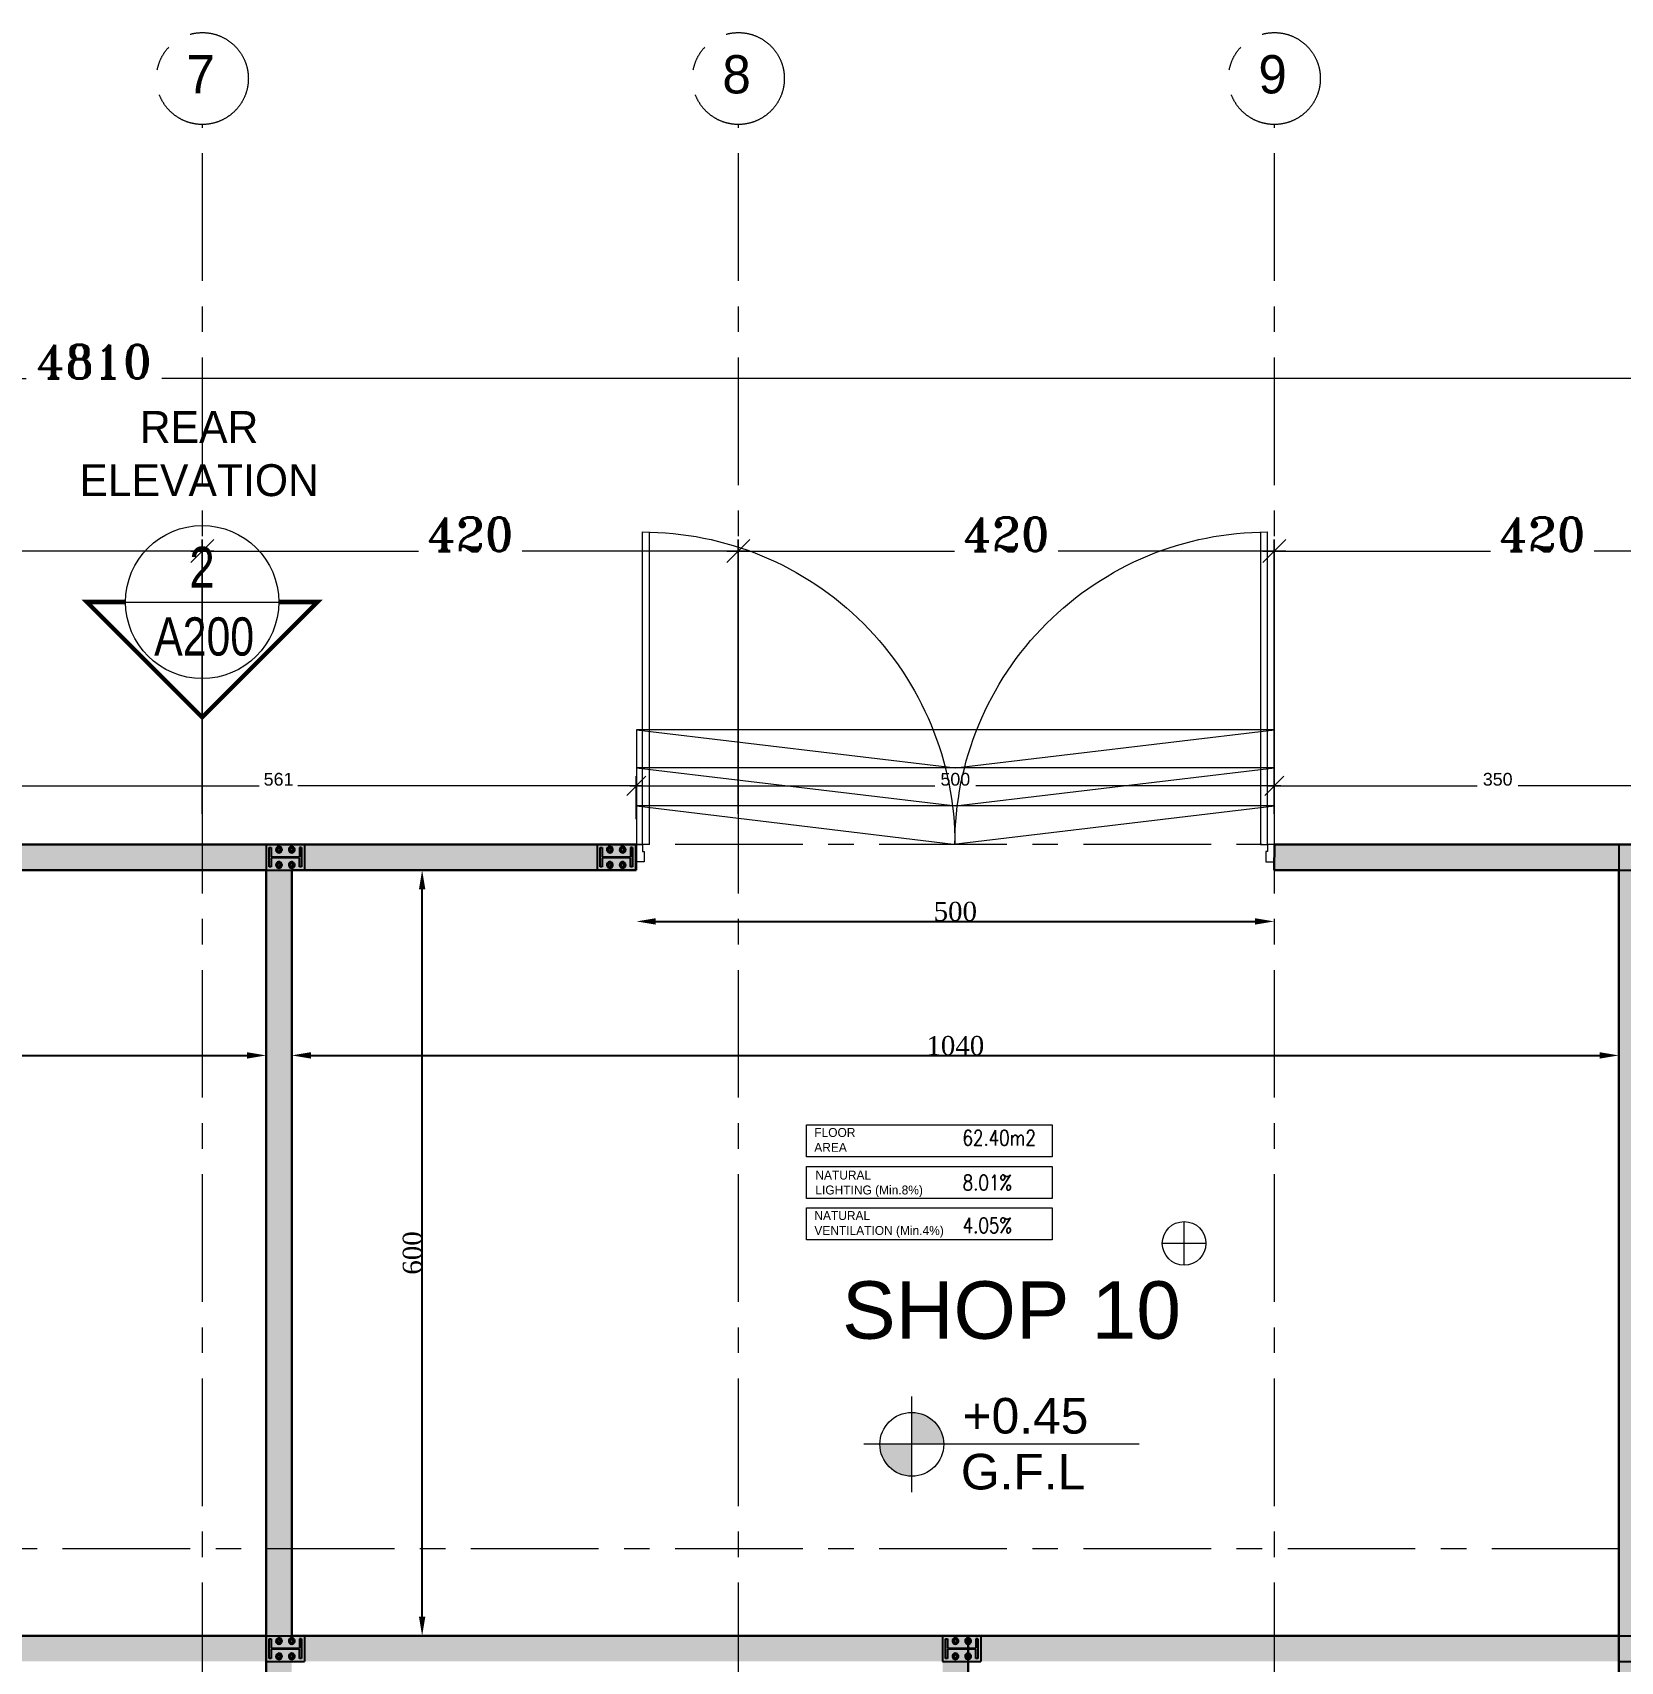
# Model space of a CAD drawing. Header units: millimetres. Extents: x -9083 to 924194, y -232449 to 321637.
# Drawn here: x 23691 to 36133, y 167427 to 180189 of the extents above; entities that cross this region are included whole.
import ezdxf
from ezdxf.enums import TextEntityAlignment as Align

# ---------------------------------------------------------------- set-up
doc = ezdxf.new("R2010")
doc.units = ezdxf.units.MM
doc.header["$LTSCALE"] = 400
doc.header["$MEASUREMENT"] = 0
doc.header["$PDMODE"] = 3
doc.linetypes.add('CENTER', pattern=[2, 1.25, -0.25, 0.25, -0.25])
doc.linetypes.add('CENTERX2', pattern=[4, 2.5, -0.5, 0.5, -0.5])
doc.layers.get('0').update_dxf_attribs({"lineweight": 0, "true_color": 0xff1414})
doc.layers.get('Defpoints').update_dxf_attribs({"color": 8, "lineweight": 5})
for name, color, linetype, lineweight in [('0.dim', 3, 'Continuous', 25), ('A-ANNO-DIMS', 134, 'Continuous', 9), ('A-DETL', 8, 'Continuous', 9), ('A-DOOR', 2, 'Continuous', 9), ('AR-dim-in', 134, 'Continuous', 0), ('AR-Level', 120, 'Continuous', 13), ('AXIS DIMENSION', 8, 'Continuous', 5), ('DETAILS DIMENSION', 15, 'Continuous', 5), ('GENERAL TEXT', 4, 'Continuous', 5), ('HATCH', 15, 'Continuous', 0), ('REFER SECTIONS', 8, 'Continuous', 5), ('ROOM INFORMATION', 7, 'Continuous', 5), ('ROOMS DIMENSION', 3, 'Continuous', 5), ('TAG ELEVATIONS DETAIL', 8, 'Continuous', 9), ('TEXT ROOM INFORMATION', 1, 'Continuous', 5), ('WALL PROPOSED', 255, 'Continuous', 30)]:
    doc.layers.add(name, color=color, linetype=linetype, lineweight=lineweight)
doc.layers.add('ALARM', color=7, linetype='Continuous', lineweight=5, true_color=0xff0f0f)
doc.layers.add('AXIES', color=7, linetype='CENTER', lineweight=0, true_color=0x949596)
doc.layers.add('STEEL', color=63, linetype='Continuous')
doc.styles.add('arial', font='arial.ttf', dxfattribs={"width": 0.8, "height": 2.2})
doc.styles.add('Arial_1', font='arial.ttf', dxfattribs={"height": 300})
doc.styles.add('asif', font='arial.ttf')
doc.styles.add('ROMAN', font='times.ttf')
doc.styles.add('ROMANS-TITLE', font='ROMANS.shx', dxfattribs={"width": 0.8})
doc.styles.add('ROMANT', font='romant.shx')
doc.styles.get("Standard").update_dxf_attribs({"font": 'GOTHIC.TTF', "height": 220})
doc.dimstyles.new('AXIS DIMENSION', dxfattribs={"dimscale": 1.2, "dimtxt": 220, "dimasz": 150, "dimexe": 75, "dimexo": 200, "dimgap": 50, "dimtad": 0, "dimdec": 0, "dimlfac": 0.1, "dimzin": 0, "dimdsep": 46, "dimtxsty": 'ROMANT', "dimblk": 'OBLIQUE', "dimcen": 200, "dimdle": 75, "dimclrd": 17, "dimclre": 94, "dimclrt": 3, "dimadec": 0, "dimazin": 0, "dimtfac": 0.5, "dimtdec": 0, "dimtix": 1, "dimtofl": 0, "dimtmove": 2, "dimatfit": 2, "dimfxl": 100, "dimtvp": 0.5, "dimtolj": 1, "dimtzin": 0, "dimlwd": -1, "dimlwe": -1, "dimarcsym": 0})
doc.dimstyles.new('DETAILS DIMENSION', dxfattribs={"dimtxt": 100, "dimasz": 150, "dimexe": 75, "dimexo": 200, "dimgap": 50, "dimtad": 0, "dimdec": 0, "dimlfac": 0.1, "dimzin": 0, "dimdsep": 46, "dimtxsty": 'asif', "dimblk": 'OBLIQUE', "dimcen": 200, "dimdle": 50, "dimclrd": 181, "dimclre": 146, "dimclrt": 1, "dimadec": 0, "dimazin": 0, "dimtfac": 0.5, "dimtdec": 0, "dimtix": 1, "dimtofl": 0, "dimtmove": 2, "dimatfit": 2, "dimfxl": 100, "dimtvp": 0.5, "dimtolj": 1, "dimtzin": 0, "dimlwd": -1, "dimlwe": -1, "dimarcsym": 0})
doc.dimstyles.new('ROOMS DIM', dxfattribs={"dimtxt": 150, "dimasz": 150, "dimexe": 0.06, "dimexo": 0.06, "dimgap": 0.03, "dimtad": 1, "dimtoh": 1, "dimdec": 0, "dimlfac": 0.1, "dimzin": 13, "dimdsep": 46, "dimtxsty": 'ROMAN', "dimcen": 0.09, "dimdle": 0.06, "dimse1": 1, "dimse2": 1, "dimclrd": 256, "dimclre": 256, "dimclrt": 3, "dimadec": 0, "dimazin": 0, "dimtfac": 1, "dimtdec": 0, "dimtix": 1, "dimtmove": 2, "dimatfit": 3, "dimfxl": 0.06, "dimtolj": 1, "dimtzin": 0, "dimarcsym": 0})

# ---------------------------------------------------------------- blocks, each defined once
blk = doc.blocks.new('_Oblique')
at = {"color": 0, "linetype": 'ByBlock', "lineweight": -2}
blk.add_line((-0.5, -0.5), (0.5, 0.5), dxfattribs=at)
blk = doc.blocks.new('*D162')
at = {"layer": 'AXIS DIMENSION', "color": 17, "ltscale": 20, "transparency": 16777216}
for p, q in [((6098193, 813249), (6099976, 813249)), ((6102571, 813249), (6100787, 813249))]:
    blk.add_line(p, q, dxfattribs=at)
at = {"layer": 'AXIS DIMENSION', "color": 94, "ltscale": 20, "transparency": 16777216}
for p, q in [((6098283, 811189), (6098283, 813339)), ((6102481, 811189), (6102481, 813339))]:
    blk.add_line(p, q, dxfattribs=at)
at = {"layer": 'Defpoints', "color": 0, "ltscale": 20, "transparency": 16777216}
for p in [(6102481, 813249), (6098283, 810949), (6102481, 810949)]:
    blk.add_point(p, dxfattribs=at)
at = {"layer": 'AXIS DIMENSION', "color": 17, "ltscale": 20, "transparency": 16777216, "xscale": 179.9999999999999, "yscale": 179.9999999999999, "zscale": 179.9999999999999, "rotation": 180}
blk.add_blockref('_Oblique', (6098283, 813249), dxfattribs=at)
at = {"layer": 'AXIS DIMENSION', "color": 17, "ltscale": 20, "transparency": 16777216, "xscale": 179.9999999999999, "yscale": 179.9999999999999, "zscale": 179.9999999999999}
blk.add_blockref('_Oblique', (6102481, 813249), dxfattribs=at)
at = {"layer": 'AXIS DIMENSION', "color": 3, "ltscale": 20, "transparency": 16777216, "insert": (6100382, 813381), "char_height": 264, "attachment_point": 5, "style": 'ROMANT'}
blk.add_mtext('\\A1;420', dxfattribs=at)
blk = doc.blocks.new('*D163')
at = {"layer": 'AXIS DIMENSION', "color": 17, "ltscale": 20, "transparency": 16777216}
for p, q in [((6102393, 813249), (6104176, 813249)), ((6106771, 813249), (6104987, 813249))]:
    blk.add_line(p, q, dxfattribs=at)
at = {"layer": 'AXIS DIMENSION', "color": 94, "ltscale": 20, "transparency": 16777216}
for p, q in [((6102483, 811189), (6102483, 813339)), ((6106681, 811189), (6106681, 813339))]:
    blk.add_line(p, q, dxfattribs=at)
at = {"layer": 'Defpoints', "color": 0, "ltscale": 20, "transparency": 16777216}
for p in [(6106681, 813249), (6102483, 810949), (6106681, 810949)]:
    blk.add_point(p, dxfattribs=at)
at = {"layer": 'AXIS DIMENSION', "color": 17, "ltscale": 20, "transparency": 16777216, "xscale": 179.9999999999999, "yscale": 179.9999999999999, "zscale": 179.9999999999999, "rotation": 180}
blk.add_blockref('_Oblique', (6102483, 813249), dxfattribs=at)
at = {"layer": 'AXIS DIMENSION', "color": 17, "ltscale": 20, "transparency": 16777216, "xscale": 179.9999999999999, "yscale": 179.9999999999999, "zscale": 179.9999999999999}
blk.add_blockref('_Oblique', (6106681, 813249), dxfattribs=at)
at = {"layer": 'AXIS DIMENSION', "color": 3, "ltscale": 20, "transparency": 16777216, "insert": (6104582, 813381), "char_height": 264, "attachment_point": 5, "style": 'ROMANT'}
blk.add_mtext('\\A1;420', dxfattribs=at)
blk = doc.blocks.new('*D164')
at = {"layer": 'AXIS DIMENSION', "color": 17, "ltscale": 20, "transparency": 16777216}
for p, q in [((6106593, 813249), (6108376, 813249)), ((6110971, 813249), (6109187, 813249))]:
    blk.add_line(p, q, dxfattribs=at)
at = {"layer": 'AXIS DIMENSION', "color": 94, "ltscale": 20, "transparency": 16777216}
for p, q in [((6106683, 811189), (6106683, 813339)), ((6110881, 811189), (6110881, 813339))]:
    blk.add_line(p, q, dxfattribs=at)
at = {"layer": 'Defpoints', "color": 0, "ltscale": 20, "transparency": 16777216}
for p in [(6110881, 813249), (6106683, 810949), (6110881, 810949)]:
    blk.add_point(p, dxfattribs=at)
at = {"layer": 'AXIS DIMENSION', "color": 17, "ltscale": 20, "transparency": 16777216, "xscale": 179.9999999999999, "yscale": 179.9999999999999, "zscale": 179.9999999999999, "rotation": 180}
blk.add_blockref('_Oblique', (6106683, 813249), dxfattribs=at)
at = {"layer": 'AXIS DIMENSION', "color": 17, "ltscale": 20, "transparency": 16777216, "xscale": 179.9999999999999, "yscale": 179.9999999999999, "zscale": 179.9999999999999}
blk.add_blockref('_Oblique', (6110881, 813249), dxfattribs=at)
at = {"layer": 'AXIS DIMENSION', "color": 3, "ltscale": 20, "transparency": 16777216, "insert": (6108782, 813381), "char_height": 264, "attachment_point": 5, "style": 'ROMANT'}
blk.add_mtext('\\A1;420', dxfattribs=at)
blk = doc.blocks.new('*D165')
at = {"layer": 'AXIS DIMENSION', "color": 17, "ltscale": 20, "transparency": 16777216}
for p, q in [((6110793, 813249), (6112576, 813249)), ((6115171, 813249), (6113387, 813249))]:
    blk.add_line(p, q, dxfattribs=at)
at = {"layer": 'AXIS DIMENSION', "color": 94, "ltscale": 20, "transparency": 16777216}
for p, q in [((6110883, 811189), (6110883, 813339)), ((6115081, 811189), (6115081, 813339))]:
    blk.add_line(p, q, dxfattribs=at)
at = {"layer": 'Defpoints', "color": 0, "ltscale": 20, "transparency": 16777216}
for p in [(6115081, 813249), (6110883, 810949), (6115081, 810949)]:
    blk.add_point(p, dxfattribs=at)
at = {"layer": 'AXIS DIMENSION', "color": 17, "ltscale": 20, "transparency": 16777216, "xscale": 179.9999999999999, "yscale": 179.9999999999999, "zscale": 179.9999999999999, "rotation": 180}
blk.add_blockref('_Oblique', (6110883, 813249), dxfattribs=at)
at = {"layer": 'AXIS DIMENSION', "color": 17, "ltscale": 20, "transparency": 16777216, "xscale": 179.9999999999999, "yscale": 179.9999999999999, "zscale": 179.9999999999999}
blk.add_blockref('_Oblique', (6115081, 813249), dxfattribs=at)
at = {"layer": 'AXIS DIMENSION', "color": 3, "ltscale": 20, "transparency": 16777216, "insert": (6112982, 813381), "char_height": 264, "attachment_point": 5, "style": 'ROMANT'}
blk.add_mtext('\\A1;420', dxfattribs=at)
blk = doc.blocks.new('*D157')
at = {"layer": 'AXIS DIMENSION', "color": 94, "ltscale": 20, "transparency": 16777216}
for p, q in [((6077583, 814797), (6077583, 814691)), ((6125683, 814797), (6125683, 814691))]:
    blk.add_line(p, q, dxfattribs=at)
at = {"layer": 'AXIS DIMENSION', "color": 17, "ltscale": 20, "transparency": 16777216}
for p, q in [((6077493, 814601), (6101101, 814601)), ((6125773, 814601), (6102164, 814601))]:
    blk.add_line(p, q, dxfattribs=at)
at = {"layer": 'Defpoints', "color": 0, "ltscale": 20, "transparency": 16777216}
for p in [(6077583, 814557), (6125683, 814601), (6125683, 814557)]:
    blk.add_point(p, dxfattribs=at)
at = {"layer": 'AXIS DIMENSION', "color": 17, "ltscale": 20, "transparency": 16777216, "xscale": 179.9999999999999, "yscale": 179.9999999999999, "zscale": 179.9999999999999, "rotation": 180}
blk.add_blockref('_Oblique', (6077583, 814601), dxfattribs=at)
at = {"layer": 'AXIS DIMENSION', "color": 17, "ltscale": 20, "transparency": 16777216, "xscale": 179.9999999999999, "yscale": 179.9999999999999, "zscale": 179.9999999999999}
blk.add_blockref('_Oblique', (6125683, 814601), dxfattribs=at)
at = {"layer": 'AXIS DIMENSION', "color": 3, "ltscale": 20, "transparency": 16777216, "insert": (6101633, 814733), "char_height": 264, "attachment_point": 5, "style": 'ROMANT'}
blk.add_mtext('\\A1;4810', dxfattribs=at)
blk = doc.blocks.new('*D436')
at = {"layer": 'Defpoints', "color": 0, "transparency": 16777216}
for p in [(36121, 172175), (36121, 172175), (25721, 171919)]:
    blk.add_point(p, dxfattribs=at)
at = {"layer": 'ROOMS DIMENSION', "lineweight": -2, "transparency": 16777216}
blk.add_line((25871, 172175), (35971, 172175), dxfattribs=at)
at = {"layer": 'ROOMS DIMENSION', "transparency": 16777216}
for points in [[(25871, 172200), (25871, 172150), (25721, 172175)], [(35971, 172200), (35971, 172150), (36121, 172175)]]:
    blk.add_solid(points, dxfattribs=at)
at = {"layer": 'ROOMS DIMENSION', "color": 3, "transparency": 16777216, "insert": (30921, 172251), "char_height": 150, "attachment_point": 5, "style": 'ROMAN'}
blk.add_mtext('\\A1;1040', dxfattribs=at)
blk = doc.blocks.new('*D437')
at = {"layer": 'Defpoints', "color": 0, "transparency": 16777216}
for p in [(15121, 172937), (25521, 172519), (25521, 172175)]:
    blk.add_point(p, dxfattribs=at)
at = {"layer": 'ROOMS DIMENSION', "lineweight": -2, "transparency": 16777216}
blk.add_line((15271, 172175), (25371, 172175), dxfattribs=at)
at = {"layer": 'ROOMS DIMENSION', "transparency": 16777216}
for points in [[(15271, 172200), (15271, 172150), (15121, 172175)], [(25371, 172200), (25371, 172150), (25521, 172175)]]:
    blk.add_solid(points, dxfattribs=at)
at = {"layer": 'ROOMS DIMENSION', "color": 3, "transparency": 16777216, "insert": (20321, 172251), "char_height": 150, "attachment_point": 5, "style": 'ROMAN'}
blk.add_mtext('\\A1;1040', dxfattribs=at)
blk = doc.blocks.new('A$Ccfd28120')
for p, q in [((0, -171), (0, 171)), ((171, 0), (-171, 0))]:
    blk.add_line(p, q)
blk.add_circle((0, 0), 171)
blk = doc.blocks.new('*D414')
at = {"layer": 'Defpoints', "color": 0, "transparency": 16777216}
for p in [(26743, 173627), (26945, 173627), (25371, 167627)]:
    blk.add_point(p, dxfattribs=at)
at = {"layer": 'ROOMS DIMENSION', "lineweight": -2, "transparency": 16777216}
blk.add_line((26743, 167777), (26743, 173477), dxfattribs=at)
at = {"layer": 'ROOMS DIMENSION', "transparency": 16777216}
for points in [[(26718, 173477), (26768, 173477), (26743, 173627)], [(26718, 167777), (26768, 167777), (26743, 167627)]]:
    blk.add_solid(points, dxfattribs=at)
at = {"layer": 'ROOMS DIMENSION', "color": 3, "transparency": 16777216, "insert": (26667, 170627), "char_height": 150, "attachment_point": 5, "rotation": 90, "style": 'ROMAN'}
blk.add_mtext('\\A1;600', dxfattribs=at)
blk = doc.blocks.new('A-ELEV-REF-ARROW-1')
at = {"layer": 'TAG ELEVATIONS DETAIL', "const_width": 34.3}
blk.add_lwpolyline([(600, 0), (904, 0), (0, -904), (-904, 0), (-600, 0)], dxfattribs=at)
at = {"layer": 'TAG ELEVATIONS DETAIL'}
blk.add_circle((0, 0), 600, dxfattribs=at)
blk = doc.blocks.new('A-ELEV-REF-1')
at = {"layer": 'TAG ELEVATIONS DETAIL', "linetype": 'Continuous'}
blk.add_line((-600, 0), (600, 0), dxfattribs=at)
at = {"layer": 'TAG ELEVATIONS DETAIL', "linetype": 'Continuous', "style": 'arial', "width": 0.8}
for tag, p in [('ELEV-NO', (-1, 276)), ('DRAWING-REF', (15, -270))]:
    blk.add_attdef(tag, text='', height=320, dxfattribs=at).set_placement(p, align=Align.MIDDLE)
blk = doc.blocks.new('*D487')
at = {"layer": 'Defpoints', "color": 0, "transparency": 16777216}
for p in [(36921, 174287), (33421, 173827), (36921, 173827)]:
    blk.add_point(p, dxfattribs=at)
at = {"layer": 'DETAILS DIMENSION', "color": 146, "transparency": 16777216}
for p, q in [((33421, 174027), (33421, 174362)), ((36921, 174027), (36921, 174362))]:
    blk.add_line(p, q, dxfattribs=at)
at = {"layer": 'DETAILS DIMENSION', "color": 181, "transparency": 16777216}
for p, q in [((33371, 174287), (35011, 174287)), ((36971, 174287), (35331, 174287))]:
    blk.add_line(p, q, dxfattribs=at)
at = {"layer": 'DETAILS DIMENSION', "color": 181, "transparency": 16777216, "xscale": 150, "yscale": 150, "zscale": 150, "rotation": 180}
blk.add_blockref('_Oblique', (33421, 174287), dxfattribs=at)
at = {"layer": 'DETAILS DIMENSION', "color": 181, "transparency": 16777216, "xscale": 150, "yscale": 150, "zscale": 150}
blk.add_blockref('_Oblique', (36921, 174287), dxfattribs=at)
at = {"layer": 'DETAILS DIMENSION', "color": 1, "transparency": 16777216, "insert": (35171, 174338), "char_height": 100, "attachment_point": 5, "style": 'asif'}
blk.add_mtext('\\A1;350', dxfattribs=at)
blk = doc.blocks.new('*U392')
at = {"color": 1}
for p, q in [((0, 3.7), (0, 3.66)), ((0.1, 3.65), (0.1, 3.7)), ((0, 3.66), (-1.81, 3.66)), ((-1.8088, 3.62), (0, 3.62)), ((0, 3.62), (0, 3.66)), ((0, 3.66), (0.04, 3.66)), ((0.04, 3.66), (0.04, 3.65)), ((0.04, 3.65), (0.1, 3.65)), ((0, 0.04), (-1.81, 0.04)), ((-1.8088, 0.08), (0, 0.08)), ((0, 0.08), (0, 0.04)), ((0, 0.04), (0.04, 0.04)), ((0, 0), (0, 0.04)), ((0.04, 0.05), (0.1, 0.05)), ((0.04, 0.04), (0.04, 0.05)), ((0.1, 0.05), (0.1, 0))]:
    blk.add_line(p, q, dxfattribs=at)
blk.add_lwpolyline([(-1.81, 0.04, -0.414214), (0, 1.85, -0.414214), (-1.81, 3.66)], format="xyb", dxfattribs=at)
blk = doc.blocks.new('*D462')
at = {"layer": 'Defpoints', "color": 0, "transparency": 16777216}
for p in [(28421, 174287), (22815, 173827), (28421, 173827)]:
    blk.add_point(p, dxfattribs=at)
at = {"layer": 'DETAILS DIMENSION', "color": 146, "transparency": 16777216}
for p, q in [((22815, 174027), (22815, 174362)), ((28421, 174027), (28421, 174362))]:
    blk.add_line(p, q, dxfattribs=at)
at = {"layer": 'DETAILS DIMENSION', "color": 181, "transparency": 16777216}
for p, q in [((22765, 174287), (25467, 174287)), ((28471, 174287), (25769, 174287))]:
    blk.add_line(p, q, dxfattribs=at)
at = {"layer": 'DETAILS DIMENSION', "color": 181, "transparency": 16777216, "xscale": 150, "yscale": 150, "zscale": 150, "rotation": 180}
blk.add_blockref('_Oblique', (22815, 174287), dxfattribs=at)
at = {"layer": 'DETAILS DIMENSION', "color": 181, "transparency": 16777216, "xscale": 150, "yscale": 150, "zscale": 150}
blk.add_blockref('_Oblique', (28421, 174287), dxfattribs=at)
at = {"layer": 'DETAILS DIMENSION', "color": 1, "transparency": 16777216, "insert": (25618, 174338), "char_height": 100, "attachment_point": 5, "style": 'asif'}
blk.add_mtext('\\A1;561', dxfattribs=at)
blk = doc.blocks.new('*D463')
at = {"layer": 'Defpoints', "color": 0, "transparency": 16777216}
for p in [(33421, 174287), (28421, 173827), (33421, 173827)]:
    blk.add_point(p, dxfattribs=at)
at = {"layer": 'DETAILS DIMENSION', "color": 146, "transparency": 16777216}
for p, q in [((28421, 174027), (28421, 174362)), ((33421, 174027), (33421, 174362))]:
    blk.add_line(p, q, dxfattribs=at)
at = {"layer": 'DETAILS DIMENSION', "color": 181, "transparency": 16777216}
for p, q in [((28371, 174287), (30761, 174287)), ((33471, 174287), (31082, 174287))]:
    blk.add_line(p, q, dxfattribs=at)
at = {"layer": 'DETAILS DIMENSION', "color": 181, "transparency": 16777216, "xscale": 150, "yscale": 150, "zscale": 150, "rotation": 180}
blk.add_blockref('_Oblique', (28421, 174287), dxfattribs=at)
at = {"layer": 'DETAILS DIMENSION', "color": 181, "transparency": 16777216, "xscale": 150, "yscale": 150, "zscale": 150}
blk.add_blockref('_Oblique', (33421, 174287), dxfattribs=at)
at = {"layer": 'DETAILS DIMENSION', "color": 1, "transparency": 16777216, "insert": (30921, 174338), "char_height": 100, "attachment_point": 5, "style": 'asif'}
blk.add_mtext('\\A1;500', dxfattribs=at)
blk = doc.blocks.new('Level-p')
h = blk.add_hatch(color=251)
h.paths.add_polyline_path([(0, 0.0025), (0, 0), (0.0025, 0, 0.414214)])
h.paths.add_polyline_path([(0, 0), (-0.0025, 0, 0.414214), (0, -0.0025)])
for p, q in [((0, -0.00375), (0, 0.00375)), ((0.01781, 0), (-0.00375, 0))]:
    blk.add_line(p, q)
blk.add_circle((0, 0), 0.0025)
at = {"style": 'arial'}
for p in [(0.00285, 0.0006), (0.00276, -0.00253)]:
    blk.add_attdef('F.F.L+1.20', p, '', height=0.002, dxfattribs=at)
blk = doc.blocks.new('*D660')
at = {"layer": 'Defpoints', "color": 0, "transparency": 16777216}
for p in [(28423, 173627), (33419, 173627), (33419, 173225)]:
    blk.add_point(p, dxfattribs=at)
at = {"layer": 'ROOMS DIMENSION', "lineweight": -2, "transparency": 16777216}
blk.add_line((28573, 173225), (33269, 173225), dxfattribs=at)
at = {"layer": 'ROOMS DIMENSION', "transparency": 16777216}
for points in [[(28573, 173250), (28573, 173200), (28423, 173225)], [(33269, 173250), (33269, 173200), (33419, 173225)]]:
    blk.add_solid(points, dxfattribs=at)
at = {"layer": 'ROOMS DIMENSION', "color": 3, "transparency": 16777216, "insert": (30921, 173302), "char_height": 150, "attachment_point": 5, "style": 'ROMAN'}
blk.add_mtext('\\A1;500', dxfattribs=at)
blk = doc.blocks.new('Room Info')
at = {"layer": 'TEXT ROOM INFORMATION', "ltscale": 5}
for tag, p in [('FLR_AREA', (17, 833.5)), ('NAT_LIGHT', (19, 482.5)), ('NAT_VENT', (19, 147.5))]:
    blk.add_attdef(tag, p, '', height=180, dxfattribs=at)
blk = doc.blocks.new('RHBGHKJM')
at = {"layer": 'STEEL', "color": 114, "true_color": 0x139b48}
for p, q in [((825.358, -1723.816), (825.358, -1724.016)), ((825.358, -1723.816), (825.658, -1723.816)), ((825.381, -1723.992), (825.381, -1723.84)), ((825.381, -1723.84), (825.396, -1723.84)), ((825.396, -1723.84), (825.396, -1723.912)), ((825.635, -1723.84), (825.619, -1723.84)), ((825.619, -1723.84), (825.619, -1723.912)), ((825.635, -1723.84), (825.635, -1723.992)), ((825.658, -1723.816), (825.658, -1724.016)), ((827.951, -1723.816), (827.951, -1724.016)), ((827.951, -1723.816), (828.251, -1723.816)), ((827.974, -1723.992), (827.974, -1723.84)), ((827.974, -1723.84), (827.989, -1723.84)), ((827.989, -1723.84), (827.989, -1723.912)), ((828.228, -1723.84), (828.213, -1723.84)), ((828.213, -1723.84), (828.213, -1723.912)), ((828.228, -1723.84), (828.228, -1723.992)), ((828.251, -1723.816), (828.251, -1724.016)), ((835.958, -1723.816), (835.958, -1724.016)), ((835.958, -1723.816), (836.258, -1723.816)), ((825.396, -1723.992), (825.381, -1723.992)), ((825.396, -1723.912), (825.619, -1723.912)), ((825.619, -1723.92), (825.396, -1723.92)), ((825.396, -1723.92), (825.396, -1723.992)), ((825.619, -1723.992), (825.619, -1723.92)), ((825.635, -1723.992), (825.619, -1723.992)), ((827.989, -1723.992), (827.974, -1723.992)), ((827.989, -1723.912), (828.213, -1723.912)), ((828.213, -1723.92), (827.989, -1723.92)), ((827.989, -1723.92), (827.989, -1723.992)), ((828.213, -1723.992), (828.213, -1723.92)), ((828.228, -1723.992), (828.213, -1723.992)), ((825.358, -1724.016), (825.658, -1724.016)), ((827.951, -1724.016), (828.251, -1724.016)), ((835.958, -1724.016), (836.258, -1724.016)), ((825.358, -1730.017), (825.358, -1730.217)), ((825.358, -1730.017), (825.658, -1730.017)), ((825.381, -1730.193), (825.381, -1730.041)), ((825.381, -1730.041), (825.396, -1730.041)), ((825.396, -1730.041), (825.396, -1730.113)), ((825.396, -1730.113), (825.619, -1730.113)), ((825.619, -1730.121), (825.396, -1730.121)), ((825.396, -1730.121), (825.396, -1730.193)), ((825.635, -1730.041), (825.619, -1730.041)), ((825.619, -1730.041), (825.619, -1730.113)), ((825.619, -1730.193), (825.619, -1730.121)), ((825.635, -1730.041), (825.635, -1730.193)), ((825.658, -1730.017), (825.658, -1730.217)), ((830.658, -1730.017), (830.658, -1730.217)), ((830.658, -1730.017), (830.958, -1730.017)), ((830.681, -1730.193), (830.681, -1730.041)), ((830.681, -1730.041), (830.696, -1730.041)), ((830.696, -1730.041), (830.696, -1730.113)), ((830.696, -1730.113), (830.919, -1730.113)), ((830.919, -1730.121), (830.696, -1730.121)), ((830.696, -1730.121), (830.696, -1730.193)), ((830.935, -1730.041), (830.919, -1730.041)), ((830.919, -1730.041), (830.919, -1730.113)), ((830.919, -1730.193), (830.919, -1730.121)), ((830.935, -1730.041), (830.935, -1730.193)), ((830.958, -1730.017), (830.958, -1730.217)), ((835.958, -1730.017), (835.958, -1730.217)), ((835.958, -1730.017), (836.258, -1730.017)), ((825.358, -1730.217), (825.658, -1730.217)), ((825.396, -1730.193), (825.381, -1730.193)), ((825.635, -1730.193), (825.619, -1730.193)), ((830.658, -1730.217), (830.958, -1730.217)), ((830.696, -1730.193), (830.681, -1730.193)), ((830.935, -1730.193), (830.919, -1730.193)), ((835.958, -1730.217), (836.258, -1730.217))]:
    blk.add_line(p, q, dxfattribs=at)
at = {"layer": 'STEEL', "color": 8, "ltscale": 500}
for centre, radius, start, end in [((825.458, -1723.856), 0.024, 30, 210), ((825.458, -1723.856), 0.024, 210, 30), ((825.458, -1723.856), 0.012, 45, 225), ((825.458, -1723.856), 0.012, 150, 330), ((825.458, -1723.856), 0.012, 330, 150), ((825.458, -1723.856), 0.012, 225, 45), ((825.558, -1723.856), 0.024, 30, 210), ((825.558, -1723.856), 0.024, 210, 30), ((825.558, -1723.856), 0.012, 45, 225), ((825.558, -1723.856), 0.012, 150, 330), ((825.558, -1723.856), 0.012, 330, 150), ((825.558, -1723.856), 0.012, 225, 45), ((828.051, -1723.856), 0.024, 30, 210), ((828.051, -1723.856), 0.024, 210, 30), ((828.051, -1723.856), 0.012, 45, 225), ((828.051, -1723.856), 0.012, 150, 330), ((828.051, -1723.856), 0.012, 330, 150), ((828.051, -1723.856), 0.012, 225, 45), ((828.151, -1723.856), 0.024, 30, 210), ((828.151, -1723.856), 0.024, 210, 30), ((828.151, -1723.856), 0.012, 45, 225), ((828.151, -1723.856), 0.012, 150, 330), ((828.151, -1723.856), 0.012, 330, 150), ((828.151, -1723.856), 0.012, 225, 45), ((825.458, -1723.976), 0.024, 30, 210), ((825.458, -1723.976), 0.024, 210, 30), ((825.458, -1723.976), 0.012, 45, 225), ((825.458, -1723.976), 0.012, 150, 330), ((825.458, -1723.976), 0.012, 330, 150), ((825.458, -1723.976), 0.012, 225, 45), ((825.558, -1723.976), 0.024, 30, 210), ((825.558, -1723.976), 0.024, 210, 30), ((825.558, -1723.976), 0.012, 45, 225), ((825.558, -1723.976), 0.012, 150, 330), ((825.558, -1723.976), 0.012, 330, 150), ((825.558, -1723.976), 0.012, 225, 45), ((828.051, -1723.976), 0.024, 30, 210), ((828.051, -1723.976), 0.024, 210, 30), ((828.051, -1723.976), 0.012, 45, 225), ((828.051, -1723.976), 0.012, 150, 330), ((828.051, -1723.976), 0.012, 330, 150), ((828.051, -1723.976), 0.012, 225, 45), ((828.151, -1723.976), 0.024, 30, 210), ((828.151, -1723.976), 0.024, 210, 30), ((828.151, -1723.976), 0.012, 45, 225), ((828.151, -1723.976), 0.012, 150, 330), ((828.151, -1723.976), 0.012, 330, 150), ((828.151, -1723.976), 0.012, 225, 45), ((825.458, -1730.057), 0.024, 30, 210), ((825.458, -1730.057), 0.024, 210, 30), ((825.458, -1730.057), 0.012, 45, 225), ((825.458, -1730.057), 0.012, 150, 330), ((825.458, -1730.057), 0.012, 330, 150), ((825.458, -1730.057), 0.012, 225, 45), ((825.558, -1730.057), 0.024, 30, 210), ((825.558, -1730.057), 0.024, 210, 30), ((825.558, -1730.057), 0.012, 45, 225), ((825.558, -1730.057), 0.012, 150, 330), ((825.558, -1730.057), 0.012, 330, 150), ((825.558, -1730.057), 0.012, 225, 45), ((830.758, -1730.057), 0.024, 30, 210), ((830.758, -1730.057), 0.024, 210, 30), ((830.758, -1730.057), 0.012, 45, 225), ((830.758, -1730.057), 0.012, 150, 330), ((830.758, -1730.057), 0.012, 330, 150), ((830.758, -1730.057), 0.012, 225, 45), ((830.858, -1730.057), 0.024, 30, 210), ((830.858, -1730.057), 0.024, 210, 30), ((830.858, -1730.057), 0.012, 45, 225), ((830.858, -1730.057), 0.012, 150, 330), ((830.858, -1730.057), 0.012, 330, 150), ((830.858, -1730.057), 0.012, 225, 45), ((825.458, -1730.177), 0.024, 30, 210), ((825.458, -1730.177), 0.024, 210, 30), ((825.458, -1730.177), 0.012, 45, 225), ((825.458, -1730.177), 0.012, 150, 330), ((825.458, -1730.177), 0.012, 330, 150), ((825.458, -1730.177), 0.012, 225, 45), ((825.558, -1730.177), 0.024, 30, 210), ((825.558, -1730.177), 0.024, 210, 30), ((825.558, -1730.177), 0.012, 45, 225), ((825.558, -1730.177), 0.012, 150, 330), ((825.558, -1730.177), 0.012, 330, 150), ((825.558, -1730.177), 0.012, 225, 45), ((830.758, -1730.177), 0.024, 30, 210), ((830.758, -1730.177), 0.024, 210, 30), ((830.758, -1730.177), 0.012, 45, 225), ((830.758, -1730.177), 0.012, 150, 330), ((830.758, -1730.177), 0.012, 330, 150), ((830.758, -1730.177), 0.012, 225, 45), ((830.858, -1730.177), 0.024, 30, 210), ((830.858, -1730.177), 0.024, 210, 30), ((830.858, -1730.177), 0.012, 45, 225), ((830.858, -1730.177), 0.012, 150, 330), ((830.858, -1730.177), 0.012, 330, 150), ((830.858, -1730.177), 0.012, 225, 45)]:
    blk.add_arc(centre, radius, start, end, dxfattribs=at)
blk = doc.blocks.new('hjhg')
at = {"layer": 'AXIES', "linetype": 'CENTERX2'}
for p, q in [((6102482.5, 791366), (6102482.5, 816591.3)), ((6106682.5, 791366), (6106682.5, 816591.3)), ((6110882.5, 791366), (6110882.5, 816591.3)), ((6131186.9, 810948.9), (6071269.8, 810948.9)), ((6131186.9, 805430.8), (6071269.8, 805430.8))]:
    blk.add_line(p, q, dxfattribs=at)
for centre in [(6102482.5, 816951.3), (6106682.5, 816951.3), (6110882.5, 816951.3)]:
    blk.add_circle(centre, 360, dxfattribs=at)
for s, p in [('7', (6102356.9, 816834.6)), ('8', (6106556.9, 816834.6)), ('9', (6110756.9, 816834.6))]:
    blk.add_text(s, height=300, dxfattribs=at).set_placement(p)
at = {"layer": 'AXIS DIMENSION', "ltscale": 20}
for base, p1, p2, picture, middle in [((6125682.5, 814601.5), (6077582.5, 814556.7), (6125682.5, 814556.7), '*D157', (6101632.5, 814733.5)), ((6102480.7, 813249.4), (6098282.5, 810948.9), (6102480.7, 810948.9), '*D162', (6100381.6, 813381.4)), ((6106680.7, 813249.4), (6102482.5, 810948.9), (6106680.7, 810948.9), '*D163', (6104581.6, 813381.4)), ((6110880.7, 813249.4), (6106682.5, 810948.9), (6110880.7, 810948.9), '*D164', (6108781.6, 813381.4)), ((6115080.7, 813249.4), (6110882.5, 810948.9), (6115080.7, 810948.9), '*D165', (6112981.6, 813381.4))]:
    dim = blk.add_linear_dim(base=base, p1=p1, p2=p2, dimstyle='AXIS DIMENSION', dxfattribs=at)
    dim.commit()
    dim.dimension.update_dxf_attribs({"geometry": picture, "text_midpoint": middle})

msp = doc.modelspace()

# ---------------------------------------------------------------- hatches: boundary and pattern name
at = {"layer": 'HATCH', "true_color": 0x939598}
h = msp.add_hatch(color=252, dxfattribs=at)
h.dxf.hatch_style = 1
h.paths.add_polyline_path([(3721.20856, 167426.57089), (6221.20856, 167426.57089), (6221.20856, 166062.64729), (6421.20856, 166062.64729), (6421.20856, 167426.57089), (8721.20856, 167426.57089), (8721.20856, 166062.64729), (8921.20856, 166062.64729), (8921.20856, 167626.57089), (6971.20856, 167626.57089), (6971.20856, 173627.00829), (8571.20856, 173627.00829), (8571.20856, 173827.00829), (121.20856, 173827.00829), (121.20856, 173627.00829), (121.20856, 173262.64729), (321.20856, 173262.64729), (321.20856, 173627.00829), (6771.20856, 173627.00829), (6771.20856, 167626.57089), (3721.20856, 167626.57089), (3721.20856, 172162.64729), (121.20856, 172162.64729), (121.20856, 170662.64729), (321.20856, 170662.64729), (321.20856, 171962.64729), (3521.20856, 171962.64729), (3521.20856, 166962.64729), (321.20856, 166962.64729), (321.20856, 168262.64729), (121.20856, 168262.64729), (121.20856, 166426.87536), (321.20856, 166426.87536), (321.20856, 166762.64729), (3521.20856, 166762.64729), (3521.20856, 164562.64729), (4321.20856, 164562.64729), (8521.20856, 164562.64729), (8521.20856, 161313.31524), (8521.20856, 159562.59179), (7721.18009, 159562.59179), (7721.18009, 159362.59179), (8721.20856, 159362.59179), (8721.20856, 164762.64729), (3721.20856, 164762.64729)])
h.paths.add_polyline_path([(6421.20856, 165162.64729), (6221.20856, 165162.64729), (6221.20856, 164962.64729), (3921.20856, 164962.64729), (3921.20856, 167426.57089), (3721.20856, 167426.57089), (3721.20856, 164762.64729), (8721.20856, 164762.64729), (8721.20856, 159362.60548), (8921.20856, 159362.6), (8921.20856, 164962.64729), (8921.20856, 165162.64729), (8721.20856, 165162.64729), (8721.20856, 164962.64729), (6421.20856, 164962.64729)])
h.paths.add_polyline_path([(20421.20856, 167626.57089), (15121.20856, 167626.57089), (15121.20856, 173627.00829), (17817.8981, 173627.00829), (17817.8981, 173827.00829), (13571.20856, 173827.00829), (13571.20856, 173627.00829), (14921.20856, 173627.00829), (14921.20856, 159562.60548), (14621.20856, 159562.60548), (14621.20856, 159362.60548), (15421.20856, 159362.60548), (15421.20856, 159562.60548), (15121.20856, 159562.60548), (15121.20856, 167426.57089), (20221.20856, 167426.57089), (20221.20856, 159562.60548), (19921.20856, 159562.60548), (19921.20856, 159362.60548), (20721.20856, 159362.60548), (20721.20856, 159562.60548), (20421.20856, 159562.60548)])
h.paths.add_polyline_path([(28421.20856, 173827.00829), (22814.51903, 173827.00829), (22814.51903, 173627.00829), (25521.20856, 173627.00829), (25521.20856, 159562.60548), (25221.20856, 159562.60548), (25221.20856, 159362.59179), (26021.20856, 159362.59179), (26021.20856, 159562.60548), (25721.20856, 159562.60548), (25721.20856, 167426.57089), (30821.20856, 167426.57089), (30821.20856, 159562.60548), (30521.20856, 159562.60548), (30521.20856, 159362.59179), (31321.20856, 159362.59179), (31321.20856, 159562.60548), (31021.20856, 159562.60548), (31021.20856, 167626.57089), (25721.20856, 167626.57089), (25721.20856, 173627.00829), (28421.20856, 173627.00829)])
h.paths.add_polyline_path([(36921.20856, 173827.00829), (33421.20856, 173827.00829), (33419.40991, 173627.00829), (36121.20856, 173627.00829), (36121.20856, 159562.60548), (35821.20856, 159562.60548), (35821.20856, 159362.59179), (36621.20856, 159362.59179), (36621.20856, 159562.60548), (36321.20856, 159562.60548), (36321.20856, 173627.00829), (36921.20856, 173627.00829)])
h.paths.add_polyline_path([(48221.20856, 173827.00829), (41921.20856, 173827.00829), (41921.20856, 173627.00829), (44771.20856, 173627.00829), (44771.20856, 167626.57089), (41921.20856, 167626.57089), (41921.20856, 159562.60548), (41721.20856, 159562.60548), (41721.20856, 159362.59179), (42521.20856, 159362.60548), (42521.20856, 159562.60548), (42121.20856, 159562.60548), (42121.20856, 167426.57089), (44921.20856, 167426.57089), (48021.20856, 167426.57089), (48021.20856, 166646.57089), (48221.20856, 166646.57089), (48221.20856, 169136.57089), (48221.20856, 172177.00829), (48021.20856, 172177.00829), (48021.20856, 171548.52339), (48021.20856, 167626.57089), (44971.20856, 167626.57089), (44971.20856, 173627.00829), (48021.20856, 173627.00829), (48021.20856, 173277.00829), (48221.20856, 173277.00829)])
h.paths.add_polyline_path([(48221.20856, 164506.57089), (48021.20856, 164506.57089), (48021.20856, 159562.60548), (47421.20856, 159562.60548), (47421.21313, 159362.58722), (48221.20856, 159362.60548)])
h.paths.add_polyline_path([(48021.20856, 165626.57089), (46521.20856, 165626.57089), (46521.20856, 167426.57089), (46421.20856, 167426.57089), (46421.20856, 165526.57089), (46421.20856, 163626.57089), (48021.20856, 163626.57089), (48021.20856, 163726.57089), (46521.20856, 163726.57089), (46521.20856, 165526.57089), (48021.20856, 165526.57089)], flags=17)
h.paths.add_polyline_path([(48221.20856, 165826.57089), (48021.20856, 165826.57089), (48021.20856, 165326.57089), (48221.20856, 165326.57089)], flags=17)
h = msp.add_hatch(color=252, dxfattribs=at)
h.dxf.hatch_style = 1
h.paths.add_polyline_path([(12421.20856, 167626.57089), (8921.20856, 167626.57089), (8921.20856, 167426.57089), (12421.20856, 167426.57089)])
h.paths.add_polyline_path([(14921.20856, 167626.57089), (12421.20856, 167626.57089), (12421.20856, 167426.57089), (14921.20856, 167426.57089)])
h.paths.add_polyline_path([(25021.20856, 167626.57089), (20821.20856, 167626.57089), (20821.20856, 167426.57089), (25021.20856, 167426.57089)])
h.paths.add_polyline_path([(20821.20856, 167626.57089), (20421.20856, 167626.57089), (20421.20856, 167426.57089), (20821.20856, 167426.57089)])
h.paths.add_polyline_path([(25521.20856, 167626.57089), (25021.20856, 167626.57089), (25021.20856, 167426.57089), (25521.20856, 167426.57089)])
h.paths.add_polyline_path([(36121.20856, 167626.57089), (31021.20856, 167626.57089), (31021.20856, 167426.57089), (36121.20856, 167426.57089)])
h.paths.add_polyline_path([(41921.20856, 167626.57089), (36321.20856, 167626.57089), (36321.20856, 167426.57089), (41921.20856, 167426.57089)])

# ---------------------------------------------------------------- linework, layer by layer
at = {"layer": 'A-DETL', "linetype": 'Continuous'}
for p, q in [((33421.20856, 174429.2931), (28422.42548, 174429.2931)), ((33421.20856, 174131.56931), (28422.42548, 174131.56931))]:
    msp.add_line(p, q, dxfattribs=at)
msp.add_lwpolyline([(33421.20856, 173827.00829), (33421.20856, 174727.0169), (28422.42548, 174727.0169), (28422.42548, 173830.72547)], dxfattribs=at)
at = {"layer": 'AR-dim-in', "color": 8, "linetype": 'Continuous'}
for points in [[(28422.42548, 174727.0169), (30921.81702, 174429.2931), (33421.20856, 174727.0169)], [(28422.42548, 174429.2931), (30921.81702, 174131.56931), (33421.20856, 174429.2931)], [(28422.42548, 174131.56931), (30907.48016, 173830.72547), (33421.20856, 174131.56931)]]:
    msp.add_lwpolyline(points, dxfattribs=at)
at = {"layer": 'ROOM INFORMATION', "ltscale": 5}
for points in [[(29755.57265, 171631.15985), (31680.51996, 171631.15985), (31680.51996, 171381.15985), (29755.57265, 171381.15985)], [(29755.57265, 171304.65985), (31680.51996, 171304.65985), (31680.51996, 171054.65985), (29755.57265, 171054.65985)], [(29755.57265, 170980.65985), (31680.51996, 170980.65985), (31680.51996, 170730.65985), (29755.57265, 170730.65985)]]:
    msp.add_lwpolyline(points, close=True, dxfattribs=at)
at = {"layer": 'WALL PROPOSED'}
for p, q in [((28421.20856, 173827.00829), (22814.51903, 173827.00829)), ((28421.20856, 173627.00829), (28421.20856, 173827.00829)), ((33419.40991, 173627.00829), (33421.20856, 173827.00829)), ((36921.20856, 173827.00829), (33421.20856, 173827.00829)), ((25521.20856, 173627.00829), (22814.51903, 173627.00829)), ((25521.20856, 173627.00829), (25521.20856, 159562.60548)), ((28421.20856, 173627.00829), (25721.20856, 173627.00829)), ((25721.20856, 167626.57089), (25721.20856, 173627.00829)), ((36121.20856, 173627.00829), (33419.40991, 173627.00829)), ((36121.20856, 173627.00829), (36121.20856, 159562.60548)), ((25521.20856, 167626.57089), (15121.20856, 167626.57089)), ((36121.20856, 167626.57089), (25721.20856, 167626.57089)), ((31021.20856, 167626.57089), (31021.20856, 159562.60548))]:
    msp.add_line(p, q, dxfattribs=at)

# ---------------------------------------------------------------- block references
at = {"layer": '0.dim', "xscale": 1000, "yscale": 1000, "zscale": 1000}
msp.add_blockref('RHBGHKJM', (-799836.48257, 1897643.41657), dxfattribs=at)
at = {"layer": 'A-DOOR', "xscale": 1353.140791267939, "yscale": 1353.140791267939, "zscale": 1353.140791267939, "rotation": 270}
msp.add_blockref('*U392', (28414.58764, 173827.00829), dxfattribs=at)
at = {"layer": 'ALARM'}
msp.add_blockref('A$Ccfd28120', (32714.1405, 170701.78959), dxfattribs=at)
at = {"layer": 'AR-Level'}
ref = msp.add_blockref('Level-p', (30579.95576, 169127.74225), dxfattribs=dict(at, xscale=100000.0000014552, yscale=100000.0000014552, zscale=100000.0000014552))
ref.add_attrib('F.F.L+1.20', '+0.45', (30977.38565, 169212.04411), dxfattribs={"layer": '0', "height": 279.069767, "style": 'arial'})
ref.add_attrib('F.F.L+1.20', 'G.F.L', (30964.57667, 168774.0372), dxfattribs={"layer": '0', "height": 279.069767, "style": 'arial'})
at = {"layer": 'AXIES'}
msp.add_blockref('hjhg', (-6077461.30579, -637121.91356), dxfattribs=at)
at = {"layer": 'TAG ELEVATIONS DETAIL'}
msp.add_blockref('A-ELEV-REF-ARROW-1', (25019.40991, 175727.51791), dxfattribs=at)
at = {"layer": 'TAG ELEVATIONS DETAIL', "ltscale": 800}
ref = msp.add_blockref('A-ELEV-REF-1', (25019.40991, 175727.51791), dxfattribs=at)
ref.add_attrib('ELEV-NO', '2', dxfattribs={"linetype": 'Continuous', "height": 320, "style": 'arial', "width": 0.8}).set_placement((25018.30866, 176003.02632), align=Align.MIDDLE)
ref.add_attrib('DRAWING-REF', 'A200', dxfattribs={"layer": 'REFER SECTIONS', "linetype": 'Continuous', "height": 300, "style": 'arial', "width": 0.8}).set_placement((25034.81122, 175457.65297), align=Align.MIDDLE)
at = {"layer": 'TEXT ROOM INFORMATION'}
ref = msp.add_blockref('Room Info', (30959.57265, 170755.67354), dxfattribs=at)
ref.add_attrib('FLR_AREA', '62.40m2', dxfattribs={"ltscale": 5, "height": 120, "style": 'ROMANS-TITLE', "width": 0.8}).set_placement((30976.57265, 171589.17354), align=Align.TOP_LEFT)
ref.add_attrib('NAT_LIGHT', '8.01%', dxfattribs={"ltscale": 5, "height": 120, "style": 'ROMANS-TITLE', "width": 0.8}).set_placement((30978.57265, 171238.17354), align=Align.TOP_LEFT)
ref.add_attrib('NAT_VENT', '4.05%', dxfattribs={"ltscale": 5, "height": 120, "style": 'ROMANS-TITLE', "width": 0.8}).set_placement((30978.57265, 170903.17354), align=Align.TOP_LEFT)

# ---------------------------------------------------------------- texts
at = {"layer": 'A-ANNO-DIMS', "insert": (31361.38356, 170404.96701), "char_height": 450, "width": 3983.1132864, "attachment_point": 2, "line_spacing_factor": 0.938532, "style": 'Arial_1'}
msp.add_mtext('SHOP 10', dxfattribs=at)
at = {"layer": 'GENERAL TEXT', "insert": (24995.46119, 177224.00205), "char_height": 250, "width": 2774.0642767, "attachment_point": 2}
msp.add_mtext('REAR \\PELEVATION', dxfattribs=at)
at = {"layer": 'ROOM INFORMATION', "ltscale": 5, "char_height": 70, "attachment_point": 1}
for s, insert in [('{\\C7;FLOOR\\PAREA}', (29815.87083, 171606.15985)), ('{\\C7;NATURAL\\PLIGHTING (Min.8%)}', (29824.37083, 171272.15985)), ('{\\C7;NATURAL\\PVENTILATION (Min.4%)}', (29816.57265, 170955.15985))]:
    msp.add_mtext_dynamic_manual_height_columns(s, width=1515.090309, gutter_width=900, heights=[0], dxfattribs=dict(at, insert=insert))

# ---------------------------------------------------------------- dimensions: what is measured, and where the dimension line sits
at = {"layer": 'DETAILS DIMENSION'}
for base, p1, p2, picture, middle in [((28421.20856, 174286.56373), (22814.51903, 173827.00829), (28421.20856, 173827.00829), '*D462', (25617.8638, 174337.62103)), ((33421.20856, 174286.56373), (28421.20856, 173827.00829), (33421.20856, 173827.00829), '*D463', (30921.20856, 174337.62103)), ((36921.20856, 174286.56373), (33421.20856, 173827.00829), (36921.20856, 173827.00829), '*D487', (35171.20856, 174337.65514))]:
    dim = msp.add_linear_dim(base=base, p1=p1, p2=p2, dimstyle='DETAILS DIMENSION', dxfattribs=at)
    dim.commit()
    dim.dimension.update_dxf_attribs({"geometry": picture, "text_midpoint": middle})
at = {"layer": 'ROOMS DIMENSION'}
dim = msp.add_linear_dim(base=(26743.14594, 173627.00829), p1=(25370.65382, 167626.57089), p2=(26944.74891, 173627.00829), angle=90, dimstyle='ROOMS DIM', dxfattribs=at)
dim.commit()
dim.dimension.update_dxf_attribs({"geometry": '*D414', "text_midpoint": (26666.81817, 170626.78959)})
for base, p1, p2, picture, middle in [((33419.40991, 173225.37526), (28422.78898, 173627.00829), (33419.40991, 173627.00829), '*D660', (30921.09945, 173301.70302)), ((25521.20856, 172174.60948), (15121.20856, 172937.16551), (25521.20856, 172519.3659), '*D437', (20321.20856, 172250.93725)), ((36121.20856, 172174.60948), (25721.20856, 171918.80796), (36121.20856, 172174.60948), '*D436', (30921.20856, 172250.93725))]:
    dim = msp.add_linear_dim(base=base, p1=p1, p2=p2, dimstyle='ROOMS DIM', dxfattribs=at)
    dim.commit()
    dim.dimension.update_dxf_attribs({"geometry": picture, "text_midpoint": middle})

doc.saveas('drawing.dxf')
